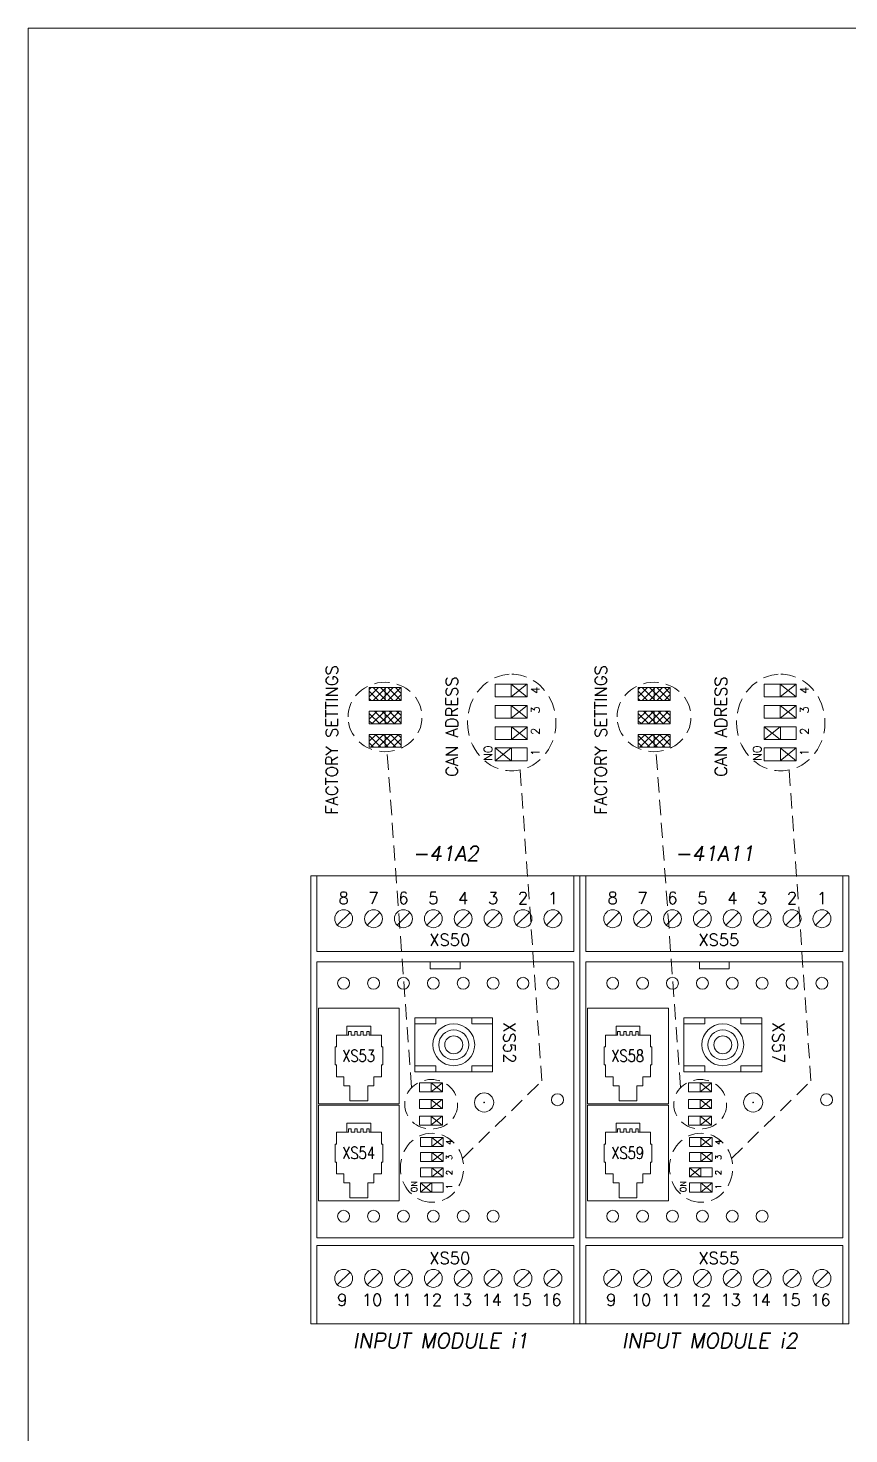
# Model space of a CAD drawing. Extents: x -2993 to 3661, y -4147 to -1441.
# Drawn here: x 2462.4 to 2599.7, y -3453.6 to -3218.3 of the extents above; entities that cross this region are included whole.
import ezdxf
from ezdxf.enums import TextEntityAlignment as Align

# ---------------------------------------------------------------- set-up
doc = ezdxf.new("R2010")
doc.units = 0
doc.header["$LTSCALE"] = 0.1
doc.header["$MEASUREMENT"] = 0
doc.linetypes.add('DASHED', pattern=[19.05, 12.7, -6.35])
doc.layers.get('0').update_dxf_attribs({"linetype": 'CONTINUOUS'})
doc.layers.add('DIM', color=5, linetype='CONTINUOUS')
doc.styles.get("Standard").update_dxf_attribs({"font": 'simplex.shx'})

msp = doc.modelspace()

# ---------------------------------------------------------------- linework, layer by layer
at = {"linetype": 'Continuous', "lineweight": 13}
for p, q in [((2519.51, -3328.7), (2524.84, -3328.7)), ((2519.51, -3330.83), (2519.51, -3328.7)), ((2522.14, -3330.83), (2522.14, -3328.7)), ((2524.84, -3328.7), (2524.84, -3330.83)), ((2540.58, -3328.13), (2545.92, -3328.13)), ((2540.58, -3330.26), (2540.58, -3328.13)), ((2543.22, -3330.26), (2543.22, -3328.13)), ((2545.92, -3328.13), (2545.92, -3330.26)), ((2564.51, -3328.7), (2569.84, -3328.7)), ((2564.51, -3330.83), (2564.51, -3328.7)), ((2567.14, -3330.83), (2567.14, -3328.7)), ((2569.84, -3328.7), (2569.84, -3330.83)), ((2585.58, -3328.13), (2590.92, -3328.13)), ((2585.58, -3330.26), (2585.58, -3328.13)), ((2588.22, -3330.26), (2588.22, -3328.13)), ((2590.92, -3328.13), (2590.92, -3330.26)), ((2524.84, -3330.83), (2519.51, -3330.83)), ((2545.92, -3330.26), (2540.58, -3330.26)), ((2569.84, -3330.83), (2564.51, -3330.83)), ((2590.92, -3330.26), (2585.58, -3330.26)), ((2519.51, -3332.61), (2524.84, -3332.61)), ((2519.51, -3334.74), (2519.51, -3332.61)), ((2522.14, -3334.74), (2522.14, -3332.61)), ((2524.84, -3332.61), (2524.84, -3334.74)), ((2540.58, -3331.68), (2545.92, -3331.68)), ((2540.58, -3333.82), (2540.58, -3331.68)), ((2543.22, -3333.82), (2543.22, -3331.68)), ((2545.92, -3331.68), (2545.92, -3333.82)), ((2564.51, -3332.61), (2569.84, -3332.61)), ((2564.51, -3334.74), (2564.51, -3332.61)), ((2567.14, -3334.74), (2567.14, -3332.61)), ((2569.84, -3332.61), (2569.84, -3334.74)), ((2585.58, -3331.68), (2590.92, -3331.68)), ((2585.58, -3333.82), (2585.58, -3331.68)), ((2588.22, -3333.82), (2588.22, -3331.68)), ((2590.92, -3331.68), (2590.92, -3333.82)), ((2524.84, -3334.74), (2519.51, -3334.74)), ((2545.92, -3333.82), (2540.58, -3333.82)), ((2545.92, -3335.24), (2540.58, -3335.24)), ((2540.58, -3335.24), (2540.58, -3337.37)), ((2543.28, -3337.37), (2543.28, -3335.24)), ((2545.92, -3337.37), (2545.92, -3335.24)), ((2569.84, -3334.74), (2564.51, -3334.74)), ((2590.92, -3333.82), (2585.58, -3333.82)), ((2590.92, -3335.24), (2585.58, -3335.24)), ((2585.58, -3335.24), (2585.58, -3337.37)), ((2588.28, -3337.37), (2588.28, -3335.24)), ((2590.92, -3337.37), (2590.92, -3335.24)), ((2519.51, -3336.52), (2524.84, -3336.52)), ((2519.51, -3338.65), (2519.51, -3336.52)), ((2522.14, -3338.65), (2522.14, -3336.52)), ((2524.84, -3336.52), (2524.84, -3338.65)), ((2540.58, -3337.37), (2545.92, -3337.37)), ((2564.51, -3336.52), (2569.84, -3336.52)), ((2564.51, -3338.65), (2564.51, -3336.52)), ((2567.14, -3338.65), (2567.14, -3336.52)), ((2569.84, -3336.52), (2569.84, -3338.65)), ((2585.58, -3337.37), (2590.92, -3337.37)), ((2524.84, -3338.65), (2519.51, -3338.65)), ((2545.92, -3338.79), (2540.58, -3338.79)), ((2540.58, -3338.79), (2540.58, -3340.93)), ((2543.28, -3340.93), (2543.28, -3338.79)), ((2545.92, -3340.93), (2545.92, -3338.79)), ((2569.84, -3338.65), (2564.51, -3338.65)), ((2590.92, -3338.79), (2585.58, -3338.79)), ((2585.58, -3338.79), (2585.58, -3340.93)), ((2588.28, -3340.93), (2588.28, -3338.79)), ((2590.92, -3340.93), (2590.92, -3338.79)), ((2540.58, -3340.93), (2545.92, -3340.93)), ((2585.58, -3340.93), (2590.92, -3340.93)), ((2516.05, -3386.26), (2516.46, -3386.26)), ((2516.05, -3386.84), (2516.05, -3386.26)), ((2516.46, -3386.26), (2516.46, -3386.84)), ((2516.46, -3386.84), (2517.07, -3386.84)), ((2517.07, -3386.26), (2517.48, -3386.26)), ((2517.07, -3386.84), (2517.07, -3386.26)), ((2517.48, -3386.26), (2517.48, -3386.84)), ((2517.48, -3386.84), (2518.09, -3386.84)), ((2518.09, -3386.84), (2518.09, -3386.26)), ((2518.09, -3386.26), (2518.49, -3386.26)), ((2518.49, -3386.26), (2518.49, -3386.84)), ((2518.49, -3386.84), (2519.1, -3386.84)), ((2519.1, -3386.26), (2519.51, -3386.26)), ((2519.1, -3386.84), (2519.1, -3386.26)), ((2519.51, -3386.26), (2519.51, -3386.84)), ((2561.05, -3386.26), (2561.46, -3386.26)), ((2561.05, -3386.84), (2561.05, -3386.26)), ((2561.46, -3386.26), (2561.46, -3386.84)), ((2561.46, -3386.84), (2562.07, -3386.84)), ((2562.07, -3386.26), (2562.48, -3386.26)), ((2562.07, -3386.84), (2562.07, -3386.26)), ((2562.48, -3386.26), (2562.48, -3386.84)), ((2562.48, -3386.84), (2563.09, -3386.84)), ((2563.09, -3386.84), (2563.09, -3386.26)), ((2563.09, -3386.26), (2563.49, -3386.26)), ((2563.49, -3386.26), (2563.49, -3386.84)), ((2563.49, -3386.84), (2564.1, -3386.84)), ((2564.1, -3386.26), (2564.51, -3386.26)), ((2564.1, -3386.84), (2564.1, -3386.26)), ((2564.51, -3386.26), (2564.51, -3386.84)), ((2527.92, -3396.35), (2527.92, -3394.82)), ((2527.92, -3394.82), (2531.73, -3394.82)), ((2529.85, -3394.82), (2529.85, -3396.35)), ((2531.73, -3394.82), (2531.73, -3396.35)), ((2572.92, -3396.35), (2572.92, -3394.82)), ((2572.92, -3394.82), (2576.73, -3394.82)), ((2574.85, -3394.82), (2574.85, -3396.35)), ((2576.73, -3394.82), (2576.73, -3396.35)), ((2531.73, -3396.35), (2527.92, -3396.35)), ((2576.73, -3396.35), (2572.92, -3396.35)), ((2527.92, -3399.14), (2527.92, -3397.62)), ((2527.92, -3397.62), (2531.73, -3397.62)), ((2531.73, -3399.14), (2527.92, -3399.14)), ((2529.85, -3397.62), (2529.85, -3399.14)), ((2531.73, -3397.62), (2531.73, -3399.14)), ((2572.92, -3399.14), (2572.92, -3397.62)), ((2572.92, -3397.62), (2576.73, -3397.62)), ((2576.73, -3399.14), (2572.92, -3399.14)), ((2574.85, -3397.62), (2574.85, -3399.14)), ((2576.73, -3397.62), (2576.73, -3399.14)), ((2527.92, -3401.93), (2527.92, -3400.41)), ((2527.92, -3400.41), (2531.73, -3400.41)), ((2531.73, -3401.93), (2527.92, -3401.93)), ((2529.85, -3400.41), (2529.85, -3401.93)), ((2531.73, -3400.41), (2531.73, -3401.93)), ((2572.92, -3401.93), (2572.92, -3400.41)), ((2572.92, -3400.41), (2576.73, -3400.41)), ((2576.73, -3401.93), (2572.92, -3401.93)), ((2574.85, -3400.41), (2574.85, -3401.93)), ((2576.73, -3400.41), (2576.73, -3401.93)), ((2516.05, -3403.09), (2516.05, -3402.51)), ((2516.05, -3402.51), (2516.46, -3402.51)), ((2516.46, -3402.51), (2516.46, -3403.09)), ((2516.46, -3403.09), (2517.07, -3403.09)), ((2517.07, -3402.51), (2517.48, -3402.51)), ((2517.07, -3403.09), (2517.07, -3402.51)), ((2517.48, -3402.51), (2517.48, -3403.09)), ((2517.48, -3403.09), (2518.09, -3403.09)), ((2518.09, -3403.09), (2518.09, -3402.51)), ((2518.09, -3402.51), (2518.49, -3402.51)), ((2518.49, -3402.51), (2518.49, -3403.09)), ((2518.49, -3403.09), (2519.1, -3403.09)), ((2519.1, -3403.09), (2519.1, -3402.51)), ((2519.1, -3402.51), (2519.51, -3402.51)), ((2519.51, -3402.51), (2519.51, -3403.09)), ((2528.05, -3403.97), (2528.05, -3405.49)), ((2531.86, -3403.97), (2528.05, -3403.97)), ((2529.96, -3403.97), (2529.96, -3405.49)), ((2531.86, -3405.49), (2531.86, -3403.97)), ((2561.05, -3403.09), (2561.05, -3402.51)), ((2561.05, -3402.51), (2561.46, -3402.51)), ((2561.46, -3402.51), (2561.46, -3403.09)), ((2561.46, -3403.09), (2562.07, -3403.09)), ((2562.07, -3402.51), (2562.48, -3402.51)), ((2562.07, -3403.09), (2562.07, -3402.51)), ((2562.48, -3402.51), (2562.48, -3403.09)), ((2562.48, -3403.09), (2563.09, -3403.09)), ((2563.09, -3403.09), (2563.09, -3402.51)), ((2563.09, -3402.51), (2563.49, -3402.51)), ((2563.49, -3402.51), (2563.49, -3403.09)), ((2563.49, -3403.09), (2564.1, -3403.09)), ((2564.1, -3403.09), (2564.1, -3402.51)), ((2564.1, -3402.51), (2564.51, -3402.51)), ((2564.51, -3402.51), (2564.51, -3403.09)), ((2573.05, -3403.97), (2573.05, -3405.49)), ((2576.86, -3403.97), (2573.05, -3403.97)), ((2574.96, -3403.97), (2574.96, -3405.49)), ((2576.86, -3405.49), (2576.86, -3403.97)), ((2528.05, -3405.49), (2531.86, -3405.49)), ((2531.86, -3406.51), (2528.05, -3406.51)), ((2528.05, -3406.51), (2528.05, -3408.03)), ((2529.96, -3406.51), (2529.96, -3408.03)), ((2531.86, -3408.03), (2531.86, -3406.51)), ((2573.05, -3405.49), (2576.86, -3405.49)), ((2576.86, -3406.51), (2573.05, -3406.51)), ((2573.05, -3406.51), (2573.05, -3408.03)), ((2574.96, -3406.51), (2574.96, -3408.03)), ((2576.86, -3408.03), (2576.86, -3406.51)), ((2528.05, -3408.03), (2531.86, -3408.03)), ((2528.05, -3410.57), (2528.05, -3409.05)), ((2528.05, -3409.05), (2531.86, -3409.05)), ((2529.96, -3409.05), (2529.96, -3410.57)), ((2531.86, -3409.05), (2531.86, -3410.57)), ((2573.05, -3408.03), (2576.86, -3408.03)), ((2573.05, -3410.57), (2573.05, -3409.05)), ((2573.05, -3409.05), (2576.86, -3409.05)), ((2574.96, -3409.05), (2574.96, -3410.57)), ((2576.86, -3409.05), (2576.86, -3410.57)), ((2531.86, -3410.57), (2528.05, -3410.57)), ((2576.86, -3410.57), (2573.05, -3410.57)), ((2528.05, -3411.59), (2531.86, -3411.59)), ((2528.05, -3413.11), (2528.05, -3411.59)), ((2531.86, -3413.11), (2528.05, -3413.11)), ((2529.96, -3411.59), (2529.96, -3413.11)), ((2531.86, -3411.59), (2531.86, -3413.11)), ((2573.05, -3411.59), (2576.86, -3411.59)), ((2573.05, -3413.11), (2573.05, -3411.59)), ((2576.86, -3413.11), (2573.05, -3413.11)), ((2574.96, -3411.59), (2574.96, -3413.11)), ((2576.86, -3411.59), (2576.86, -3413.11))]:
    msp.add_line(p, q, dxfattribs=at)
at = {"lineweight": 13}
for p, q in [((2519.51, -3329), (2519.82, -3328.7)), ((2519.51, -3330.24), (2521.05, -3328.7)), ((2522.14, -3330.68), (2520.16, -3328.7)), ((2520.16, -3330.83), (2522.14, -3328.84)), ((2522.14, -3329.44), (2521.4, -3328.7)), ((2522.14, -3328.84), (2522.29, -3328.7)), ((2522.14, -3330.08), (2523.53, -3328.7)), ((2522.63, -3330.83), (2524.76, -3328.7)), ((2524.77, -3330.83), (2522.63, -3328.7)), ((2524.84, -3329.67), (2523.87, -3328.7)), ((2564.51, -3329), (2564.82, -3328.7)), ((2564.51, -3330.24), (2566.05, -3328.7)), ((2567.14, -3330.68), (2565.16, -3328.7)), ((2565.16, -3330.83), (2567.14, -3328.84)), ((2567.14, -3329.44), (2566.4, -3328.7)), ((2567.14, -3328.84), (2567.29, -3328.7)), ((2567.14, -3330.08), (2568.53, -3328.7)), ((2567.63, -3330.83), (2569.76, -3328.7)), ((2569.77, -3330.83), (2567.63, -3328.7)), ((2569.84, -3329.67), (2568.87, -3328.7)), ((2521.05, -3330.83), (2519.51, -3329.29)), ((2519.82, -3330.83), (2519.51, -3330.52)), ((2521.39, -3330.83), (2522.14, -3330.08)), ((2523.53, -3330.83), (2522.14, -3329.44)), ((2522.29, -3330.83), (2522.14, -3330.68)), ((2523.87, -3330.83), (2524.84, -3329.86)), ((2566.05, -3330.83), (2564.51, -3329.29)), ((2564.82, -3330.83), (2564.51, -3330.52)), ((2566.39, -3330.83), (2567.14, -3330.08)), ((2568.53, -3330.83), (2567.14, -3329.44)), ((2567.29, -3330.83), (2567.14, -3330.68)), ((2568.87, -3330.83), (2569.84, -3329.86)), ((2519.51, -3332.71), (2519.62, -3332.61)), ((2519.51, -3333.95), (2520.85, -3332.61)), ((2521.25, -3334.74), (2519.51, -3333)), ((2519.96, -3334.74), (2522.09, -3332.61)), ((2522.14, -3334.39), (2520.36, -3332.61)), ((2521.19, -3334.74), (2522.14, -3333.79)), ((2522.14, -3333.16), (2521.59, -3332.61)), ((2522.14, -3333.79), (2523.33, -3332.61)), ((2523.73, -3334.74), (2522.14, -3333.16)), ((2522.43, -3334.74), (2524.57, -3332.61)), ((2524.84, -3334.62), (2522.83, -3332.61)), ((2523.67, -3334.74), (2524.84, -3333.57)), ((2524.84, -3333.38), (2524.07, -3332.61)), ((2564.51, -3332.71), (2564.62, -3332.61)), ((2564.51, -3333.95), (2565.85, -3332.61)), ((2566.25, -3334.74), (2564.51, -3333)), ((2564.96, -3334.74), (2567.09, -3332.61)), ((2567.14, -3334.39), (2565.36, -3332.61)), ((2566.19, -3334.74), (2567.14, -3333.79)), ((2567.14, -3333.16), (2566.59, -3332.61)), ((2567.14, -3333.79), (2568.33, -3332.61)), ((2568.73, -3334.74), (2567.14, -3333.16)), ((2567.43, -3334.74), (2569.57, -3332.61)), ((2569.84, -3334.62), (2567.83, -3332.61)), ((2568.67, -3334.74), (2569.84, -3333.57)), ((2569.84, -3333.38), (2569.07, -3332.61)), ((2520.02, -3334.74), (2519.51, -3334.24)), ((2522.49, -3334.74), (2522.14, -3334.39)), ((2565.02, -3334.74), (2564.51, -3334.24)), ((2567.49, -3334.74), (2567.14, -3334.39)), ((2519.51, -3337.66), (2520.65, -3336.52)), ((2521.45, -3338.65), (2519.51, -3336.71)), ((2520.22, -3338.65), (2519.51, -3337.95)), ((2519.76, -3338.65), (2521.89, -3336.52)), ((2522.14, -3338.11), (2520.56, -3336.52)), ((2521, -3338.65), (2522.14, -3337.51)), ((2522.14, -3336.87), (2521.79, -3336.52)), ((2522.14, -3337.51), (2523.13, -3336.52)), ((2523.93, -3338.65), (2522.14, -3336.87)), ((2522.69, -3338.65), (2522.14, -3338.11)), ((2522.23, -3338.65), (2524.37, -3336.52)), ((2524.84, -3338.33), (2523.03, -3336.52)), ((2523.47, -3338.65), (2524.84, -3337.28)), ((2524.84, -3337.1), (2524.27, -3336.52)), ((2524.71, -3338.65), (2524.84, -3338.52)), ((2564.51, -3337.66), (2565.65, -3336.52)), ((2566.45, -3338.65), (2564.51, -3336.71)), ((2565.22, -3338.65), (2564.51, -3337.95)), ((2564.76, -3338.65), (2566.89, -3336.52)), ((2567.14, -3338.11), (2565.56, -3336.52)), ((2566, -3338.65), (2567.14, -3337.51)), ((2567.14, -3336.87), (2566.79, -3336.52)), ((2567.14, -3337.51), (2568.13, -3336.52)), ((2568.93, -3338.65), (2567.14, -3336.87)), ((2567.69, -3338.65), (2567.14, -3338.11)), ((2567.23, -3338.65), (2569.37, -3336.52)), ((2569.84, -3338.33), (2568.03, -3336.52)), ((2568.47, -3338.65), (2569.84, -3337.28)), ((2569.84, -3337.1), (2569.27, -3336.52)), ((2569.71, -3338.65), (2569.84, -3338.52)), ((2554.72, -3360.17), (2509.72, -3360.17)), ((2554.72, -3360.17), (2509.72, -3360.17)), ((2509.72, -3360.17), (2509.72, -3435.17)), ((2509.72, -3360.17), (2509.72, -3435.17)), ((2509.72, -3360.17), (2509.72, -3435.17)), ((2509.72, -3360.17), (2509.72, -3435.17)), ((2509.72, -3360.17), (2509.72, -3435.17)), ((2509.72, -3360.17), (2509.72, -3435.17)), ((2509.72, -3360.17), (2509.72, -3435.17)), ((2510.72, -3372.87), (2510.72, -3360.17)), ((2553.72, -3372.87), (2553.72, -3360.17)), ((2554.72, -3360.17), (2554.72, -3435.17)), ((2554.72, -3360.17), (2554.72, -3435.17)), ((2554.72, -3360.17), (2554.72, -3435.17)), ((2554.72, -3360.17), (2554.72, -3435.17)), ((2554.72, -3360.17), (2554.72, -3435.17)), ((2554.72, -3360.17), (2554.72, -3435.17)), ((2554.72, -3360.17), (2554.72, -3435.17)), ((2554.72, -3360.17), (2554.72, -3435.17)), ((2599.72, -3360.17), (2554.72, -3360.17)), ((2599.72, -3360.17), (2554.72, -3360.17)), ((2554.72, -3360.17), (2554.72, -3435.17)), ((2554.72, -3360.17), (2554.72, -3435.17)), ((2554.72, -3360.17), (2554.72, -3435.17)), ((2554.72, -3360.17), (2554.72, -3435.17)), ((2554.72, -3360.17), (2554.72, -3435.17)), ((2554.72, -3360.17), (2554.72, -3435.17)), ((2554.72, -3360.17), (2554.72, -3435.17)), ((2555.72, -3372.87), (2555.72, -3360.17)), ((2598.72, -3372.87), (2598.72, -3360.17)), ((2599.72, -3360.17), (2599.72, -3435.17)), ((2516.29, -3366.31), (2514.16, -3368.43)), ((2521.29, -3366.31), (2519.16, -3368.43)), ((2526.29, -3366.31), (2524.16, -3368.43)), ((2531.29, -3366.31), (2529.16, -3368.43)), ((2536.29, -3366.31), (2534.16, -3368.43)), ((2541.29, -3366.31), (2539.16, -3368.43)), ((2546.29, -3366.31), (2544.16, -3368.43)), ((2551.29, -3366.31), (2549.16, -3368.43)), ((2561.29, -3366.31), (2559.16, -3368.43)), ((2566.29, -3366.31), (2564.16, -3368.43)), ((2571.29, -3366.31), (2569.16, -3368.43)), ((2576.29, -3366.31), (2574.16, -3368.43)), ((2581.29, -3366.31), (2579.16, -3368.43)), ((2586.29, -3366.31), (2584.16, -3368.43)), ((2591.29, -3366.31), (2589.16, -3368.43)), ((2596.29, -3366.31), (2594.16, -3368.43)), ((2509.72, -3372.42), (2509.72, -3422.92)), ((2553.72, -3372.87), (2510.72, -3372.87)), ((2554.72, -3372.42), (2554.72, -3422.92)), ((2598.72, -3372.87), (2555.72, -3372.87)), ((2509.72, -3375.77), (2509.72, -3419.57)), ((2553.72, -3374.57), (2510.72, -3374.57)), ((2510.72, -3420.77), (2510.72, -3374.57)), ((2529.72, -3374.57), (2529.72, -3375.77)), ((2534.72, -3375.77), (2529.72, -3375.77)), ((2534.72, -3374.57), (2534.72, -3375.77)), ((2553.72, -3420.77), (2553.72, -3374.57)), ((2598.72, -3374.57), (2555.72, -3374.57)), ((2555.72, -3420.77), (2555.72, -3374.57)), ((2574.72, -3374.57), (2574.72, -3375.77)), ((2579.72, -3375.77), (2574.72, -3375.77)), ((2579.72, -3374.57), (2579.72, -3375.77)), ((2598.72, -3420.77), (2598.72, -3374.57)), ((2511.03, -3382.34), (2524.53, -3382.34)), ((2511.03, -3382.34), (2511.03, -3398.34)), ((2524.53, -3382.34), (2524.53, -3398.34)), ((2556.03, -3382.34), (2569.53, -3382.34)), ((2556.03, -3382.34), (2556.03, -3398.34)), ((2569.53, -3382.34), (2569.53, -3398.34)), ((2515.78, -3385.34), (2519.78, -3385.34)), ((2515.78, -3385.34), (2515.78, -3386.84)), ((2519.78, -3385.34), (2519.78, -3386.84)), ((2540.14, -3383.97), (2527.14, -3383.97)), ((2527.14, -3383.97), (2527.14, -3392.97)), ((2530.64, -3384.97), (2527.14, -3384.97)), ((2530.64, -3384.97), (2530.64, -3383.97)), ((2536.64, -3384.97), (2536.64, -3383.97)), ((2540.14, -3384.97), (2536.64, -3384.97)), ((2540.14, -3383.97), (2540.14, -3392.97)), ((2560.78, -3385.34), (2564.78, -3385.34)), ((2560.78, -3385.34), (2560.78, -3386.84)), ((2564.78, -3385.34), (2564.78, -3386.84)), ((2585.14, -3383.97), (2572.14, -3383.97)), ((2572.14, -3383.97), (2572.14, -3392.97)), ((2575.64, -3384.97), (2572.14, -3384.97)), ((2575.64, -3384.97), (2575.64, -3383.97)), ((2581.64, -3384.97), (2581.64, -3383.97)), ((2585.14, -3384.97), (2581.64, -3384.97)), ((2585.14, -3383.97), (2585.14, -3392.97)), ((2514.03, -3386.84), (2515.78, -3386.84)), ((2514.03, -3386.84), (2514.03, -3388.84)), ((2516.05, -3386.84), (2515.78, -3386.84)), ((2519.51, -3386.84), (2519.78, -3386.84)), ((2519.78, -3386.84), (2521.53, -3386.84)), ((2521.53, -3386.84), (2521.53, -3388.84)), ((2559.03, -3386.84), (2560.78, -3386.84)), ((2559.03, -3386.84), (2559.03, -3388.84)), ((2561.05, -3386.84), (2560.78, -3386.84)), ((2564.51, -3386.84), (2564.78, -3386.84)), ((2564.78, -3386.84), (2566.53, -3386.84)), ((2566.53, -3386.84), (2566.53, -3388.84)), ((2513.78, -3388.84), (2514.03, -3388.84)), ((2513.78, -3388.84), (2513.78, -3391.84)), ((2521.53, -3388.84), (2521.78, -3388.84)), ((2521.78, -3388.84), (2521.78, -3391.84)), ((2558.78, -3388.84), (2559.03, -3388.84)), ((2558.78, -3388.84), (2558.78, -3391.84)), ((2566.53, -3388.84), (2566.78, -3388.84)), ((2566.78, -3388.84), (2566.78, -3391.84)), ((2513.78, -3391.84), (2514.03, -3391.84)), ((2514.03, -3391.84), (2514.03, -3393.84)), ((2521.53, -3391.84), (2521.78, -3391.84)), ((2521.53, -3391.84), (2521.53, -3393.84)), ((2530.64, -3391.97), (2527.14, -3391.97)), ((2530.64, -3392.97), (2530.64, -3391.97)), ((2540.14, -3391.97), (2536.64, -3391.97)), ((2536.64, -3392.97), (2536.64, -3391.97)), ((2558.78, -3391.84), (2559.03, -3391.84)), ((2559.03, -3391.84), (2559.03, -3393.84)), ((2566.53, -3391.84), (2566.78, -3391.84)), ((2566.53, -3391.84), (2566.53, -3393.84)), ((2575.64, -3391.97), (2572.14, -3391.97)), ((2575.64, -3392.97), (2575.64, -3391.97)), ((2585.14, -3391.97), (2581.64, -3391.97)), ((2581.64, -3392.97), (2581.64, -3391.97)), ((2514.03, -3393.84), (2515.28, -3393.84)), ((2515.28, -3393.84), (2515.28, -3395.34)), ((2520.28, -3393.84), (2520.28, -3395.34)), ((2520.28, -3393.84), (2521.53, -3393.84)), ((2540.14, -3392.97), (2527.14, -3392.97)), ((2559.03, -3393.84), (2560.28, -3393.84)), ((2560.28, -3393.84), (2560.28, -3395.34)), ((2565.28, -3393.84), (2565.28, -3395.34)), ((2565.28, -3393.84), (2566.53, -3393.84)), ((2585.14, -3392.97), (2572.14, -3392.97)), ((2515.28, -3395.34), (2516.28, -3395.34)), ((2516.28, -3395.34), (2516.28, -3397.84)), ((2519.28, -3395.34), (2519.28, -3397.84)), ((2519.28, -3395.34), (2520.28, -3395.34)), ((2560.28, -3395.34), (2561.28, -3395.34)), ((2561.28, -3395.34), (2561.28, -3397.84)), ((2564.28, -3395.34), (2564.28, -3397.84)), ((2564.28, -3395.34), (2565.28, -3395.34)), ((2511.03, -3398.34), (2524.53, -3398.34)), ((2511.03, -3398.59), (2511.03, -3414.59)), ((2511.03, -3398.59), (2524.53, -3398.59)), ((2516.28, -3397.84), (2519.28, -3397.84)), ((2524.53, -3398.59), (2524.53, -3414.59)), ((2556.03, -3398.34), (2569.53, -3398.34)), ((2556.03, -3398.59), (2556.03, -3414.59)), ((2556.03, -3398.59), (2569.53, -3398.59)), ((2561.28, -3397.84), (2564.28, -3397.84)), ((2569.53, -3398.59), (2569.53, -3414.59)), ((2515.78, -3401.59), (2519.78, -3401.59)), ((2515.78, -3401.59), (2515.78, -3403.09)), ((2519.78, -3401.59), (2519.78, -3403.09)), ((2560.78, -3401.59), (2564.78, -3401.59)), ((2560.78, -3401.59), (2560.78, -3403.09)), ((2564.78, -3401.59), (2564.78, -3403.09)), ((2514.03, -3403.09), (2514.03, -3405.09)), ((2514.03, -3403.09), (2515.78, -3403.09)), ((2516.05, -3403.09), (2515.78, -3403.09)), ((2519.51, -3403.09), (2519.78, -3403.09)), ((2519.78, -3403.09), (2521.53, -3403.09)), ((2521.53, -3403.09), (2521.53, -3405.09)), ((2559.03, -3403.09), (2559.03, -3405.09)), ((2559.03, -3403.09), (2560.78, -3403.09)), ((2561.05, -3403.09), (2560.78, -3403.09)), ((2564.51, -3403.09), (2564.78, -3403.09)), ((2564.78, -3403.09), (2566.53, -3403.09)), ((2566.53, -3403.09), (2566.53, -3405.09)), ((2513.78, -3405.09), (2513.78, -3408.09)), ((2513.78, -3405.09), (2514.03, -3405.09)), ((2521.53, -3405.09), (2521.78, -3405.09)), ((2521.78, -3405.09), (2521.78, -3408.09)), ((2558.78, -3405.09), (2558.78, -3408.09)), ((2558.78, -3405.09), (2559.03, -3405.09)), ((2566.53, -3405.09), (2566.78, -3405.09)), ((2566.78, -3405.09), (2566.78, -3408.09)), ((2513.78, -3408.09), (2514.03, -3408.09)), ((2514.03, -3408.09), (2514.03, -3410.09)), ((2521.53, -3408.09), (2521.53, -3410.09)), ((2521.53, -3408.09), (2521.78, -3408.09)), ((2558.78, -3408.09), (2559.03, -3408.09)), ((2559.03, -3408.09), (2559.03, -3410.09)), ((2566.53, -3408.09), (2566.53, -3410.09)), ((2566.53, -3408.09), (2566.78, -3408.09)), ((2514.03, -3410.09), (2515.28, -3410.09)), ((2515.28, -3410.09), (2515.28, -3411.59)), ((2520.28, -3410.09), (2520.28, -3411.59)), ((2520.28, -3410.09), (2521.53, -3410.09)), ((2559.03, -3410.09), (2560.28, -3410.09)), ((2560.28, -3410.09), (2560.28, -3411.59)), ((2565.28, -3410.09), (2565.28, -3411.59)), ((2565.28, -3410.09), (2566.53, -3410.09)), ((2515.28, -3411.59), (2516.28, -3411.59)), ((2516.28, -3411.59), (2516.28, -3414.09)), ((2519.28, -3411.59), (2519.28, -3414.09)), ((2519.28, -3411.59), (2520.28, -3411.59)), ((2560.28, -3411.59), (2561.28, -3411.59)), ((2561.28, -3411.59), (2561.28, -3414.09)), ((2564.28, -3411.59), (2564.28, -3414.09)), ((2564.28, -3411.59), (2565.28, -3411.59)), ((2511.03, -3414.59), (2524.53, -3414.59)), ((2516.28, -3414.09), (2519.28, -3414.09)), ((2556.03, -3414.59), (2569.53, -3414.59)), ((2561.28, -3414.09), (2564.28, -3414.09)), ((2553.72, -3420.77), (2510.72, -3420.77)), ((2598.72, -3420.77), (2555.72, -3420.77)), ((2553.72, -3422.07), (2510.72, -3422.07)), ((2510.72, -3422.07), (2510.72, -3435.17)), ((2553.72, -3422.07), (2553.72, -3435.17)), ((2598.72, -3422.07), (2555.72, -3422.07)), ((2555.72, -3422.07), (2555.72, -3435.17)), ((2598.72, -3422.07), (2598.72, -3435.17)), ((2516.29, -3426.51), (2514.16, -3428.63)), ((2521.29, -3426.51), (2519.16, -3428.63)), ((2526.29, -3426.51), (2524.16, -3428.63)), ((2531.29, -3426.51), (2529.16, -3428.63)), ((2536.29, -3426.51), (2534.16, -3428.63)), ((2541.29, -3426.51), (2539.16, -3428.63)), ((2546.29, -3426.51), (2544.16, -3428.63)), ((2551.29, -3426.51), (2549.16, -3428.63)), ((2561.29, -3426.51), (2559.16, -3428.63)), ((2566.29, -3426.51), (2564.16, -3428.63)), ((2571.29, -3426.51), (2569.16, -3428.63)), ((2576.29, -3426.51), (2574.16, -3428.63)), ((2581.29, -3426.51), (2579.16, -3428.63)), ((2586.29, -3426.51), (2584.16, -3428.63)), ((2591.29, -3426.51), (2589.16, -3428.63)), ((2596.29, -3426.51), (2594.16, -3428.63)), ((2554.72, -3435.17), (2509.72, -3435.17)), ((2554.72, -3435.17), (2553.72, -3435.17)), ((2599.72, -3435.17), (2554.72, -3435.17)), ((2599.72, -3435.17), (2598.72, -3435.17))]:
    msp.add_line(p, q, dxfattribs=at)
at = {"color": 7, "lineweight": 13}
for p, q in [((2545.88, -3328.13), (2543.22, -3330.26)), ((2543.22, -3328.13), (2545.88, -3330.26)), ((2590.92, -3328.13), (2588.25, -3330.26)), ((2588.25, -3328.13), (2590.92, -3330.26)), ((2545.92, -3331.68), (2543.25, -3333.82)), ((2543.25, -3331.68), (2545.92, -3333.82)), ((2590.92, -3331.68), (2588.25, -3333.82)), ((2588.25, -3331.68), (2590.92, -3333.82)), ((2545.95, -3335.24), (2543.28, -3337.37)), ((2543.28, -3335.24), (2545.95, -3337.37)), ((2588.25, -3335.24), (2585.58, -3337.37)), ((2585.58, -3335.24), (2588.25, -3337.37)), ((2543.25, -3338.79), (2540.58, -3340.93)), ((2540.58, -3340.93), (2540.58, -3338.79)), ((2540.58, -3338.79), (2543.25, -3340.93)), ((2590.92, -3338.79), (2588.25, -3340.93)), ((2588.25, -3338.79), (2590.92, -3340.93)), ((2529.85, -3394.82), (2531.73, -3396.35)), ((2531.73, -3394.82), (2529.85, -3396.35)), ((2531.73, -3396.35), (2531.73, -3394.82)), ((2574.85, -3394.82), (2576.73, -3396.35)), ((2576.73, -3394.82), (2574.85, -3396.35)), ((2529.83, -3397.62), (2531.71, -3399.14)), ((2531.71, -3397.62), (2529.83, -3399.14)), ((2574.83, -3397.62), (2576.71, -3399.14)), ((2576.71, -3397.62), (2574.83, -3399.14)), ((2529.83, -3400.41), (2531.71, -3401.93)), ((2531.71, -3400.41), (2529.83, -3401.93)), ((2574.85, -3400.41), (2576.73, -3401.93)), ((2576.73, -3400.41), (2574.85, -3401.93)), ((2529.96, -3403.97), (2531.84, -3405.49)), ((2531.84, -3403.97), (2529.96, -3405.49)), ((2574.85, -3403.97), (2576.73, -3405.49)), ((2576.73, -3403.97), (2574.85, -3405.49)), ((2529.96, -3406.51), (2531.84, -3408.03)), ((2531.84, -3406.51), (2529.96, -3408.03)), ((2574.96, -3406.51), (2576.84, -3408.03)), ((2576.84, -3406.51), (2574.96, -3408.03)), ((2529.96, -3409.05), (2531.84, -3410.57)), ((2531.84, -3409.05), (2529.96, -3410.57)), ((2573.05, -3409.05), (2574.93, -3410.57)), ((2574.93, -3409.05), (2573.05, -3410.57)), ((2528.05, -3411.59), (2529.93, -3413.11)), ((2529.93, -3411.59), (2528.05, -3413.11)), ((2574.96, -3411.59), (2576.84, -3413.11)), ((2576.84, -3411.59), (2574.96, -3413.11))]:
    msp.add_line(p, q, dxfattribs=at)
at = {"linetype": 'DASHED', "lineweight": 13, "ltscale": 2}
for p, q in [((2526.58, -3395.63), (2522.48, -3339.41)), ((2571.58, -3395.63), (2567.48, -3339.41)), ((2548.38, -3394.52), (2544.74, -3342.48)), ((2593.38, -3394.52), (2589.74, -3342.48)), ((2535.09, -3407.49), (2548.38, -3394.52)), ((2580.09, -3407.49), (2593.38, -3394.52))]:
    msp.add_line(p, q, dxfattribs=at)
at = {"lineweight": 13}
for centre, radius in [((2515.22, -3367.37), 1.5), ((2520.22, -3367.37), 1.5), ((2525.22, -3367.37), 1.5), ((2530.22, -3367.37), 1.5), ((2535.22, -3367.37), 1.5), ((2540.22, -3367.37), 1.5), ((2545.22, -3367.37), 1.5), ((2550.22, -3367.37), 1.5), ((2560.22, -3367.37), 1.5), ((2565.22, -3367.37), 1.5), ((2570.22, -3367.37), 1.5), ((2575.22, -3367.37), 1.5), ((2580.22, -3367.37), 1.5), ((2585.22, -3367.37), 1.5), ((2590.22, -3367.37), 1.5), ((2595.22, -3367.37), 1.5), ((2515.22, -3378.17), 1), ((2520.22, -3378.17), 1), ((2525.22, -3378.17), 1), ((2530.22, -3378.17), 1), ((2535.22, -3378.17), 1), ((2540.22, -3378.17), 1), ((2545.22, -3378.17), 1), ((2550.22, -3378.17), 1), ((2560.22, -3378.17), 1), ((2565.22, -3378.17), 1), ((2570.22, -3378.17), 1), ((2575.22, -3378.17), 1), ((2580.22, -3378.17), 1), ((2585.22, -3378.17), 1), ((2590.22, -3378.17), 1), ((2595.22, -3378.17), 1), ((2533.64, -3388.47), 2.5), ((2578.64, -3388.47), 2.5), ((2538.72, -3398.12), 1.6), ((2550.99, -3397.67), 1), ((2583.72, -3398.12), 1.6), ((2595.99, -3397.67), 1), ((2515.22, -3417.17), 1), ((2520.22, -3417.17), 1), ((2525.22, -3417.17), 1), ((2530.22, -3417.17), 1), ((2535.22, -3417.17), 1), ((2540.22, -3417.17), 1), ((2560.22, -3417.17), 1), ((2565.22, -3417.17), 1), ((2570.22, -3417.17), 1), ((2575.22, -3417.17), 1), ((2580.22, -3417.17), 1), ((2585.22, -3417.17), 1), ((2515.22, -3427.57), 1.5), ((2520.22, -3427.57), 1.5), ((2525.22, -3427.57), 1.5), ((2530.22, -3427.57), 1.5), ((2535.22, -3427.57), 1.5), ((2540.22, -3427.57), 1.5), ((2545.22, -3427.57), 1.5), ((2550.22, -3427.57), 1.5), ((2560.22, -3427.57), 1.5), ((2565.22, -3427.57), 1.5), ((2570.22, -3427.57), 1.5), ((2575.22, -3427.57), 1.5), ((2580.22, -3427.57), 1.5), ((2585.22, -3427.57), 1.5), ((2590.22, -3427.57), 1.5), ((2595.22, -3427.57), 1.5)]:
    msp.add_circle(centre, radius, dxfattribs=at)
at = {"linetype": 'Continuous', "lineweight": 13}
for centre, radius in [((2533.64, -3388.47), 3.5), ((2578.64, -3388.47), 3.5), ((2533.64, -3388.47), 1.5), ((2578.64, -3388.47), 1.5)]:
    msp.add_circle(centre, radius, dxfattribs=at)
at = {"lineweight": 13}
for centre, start, end in [((2538.72, -3398.12), 0, 180), ((2538.72, -3398.12), 180, 0), ((2583.72, -3398.12), 0, 180), ((2583.72, -3398.12), 180, 0)]:
    msp.add_arc(centre, 0.05, start, end, dxfattribs=at)
at = {"linetype": 'DASHED', "lineweight": 13, "ltscale": 2}
for centre, major_axis, ratio in [((2543.33, -3334.54), (0, 8.09), 0.914373), ((2588.33, -3334.54), (0, 8.09), 0.914373), ((2522.14, -3333.61), (-6.19, 0.01), 0.938062), ((2567.14, -3333.61), (-6.19, 0.01), 0.938062), ((2529.86, -3398.43), (4.42, -0.01), 0.938062), ((2574.86, -3398.43), (4.42, -0.01), 0.938062), ((2530, -3409.05), (0, -5.78), 0.914373), ((2575, -3409.05), (0, -5.78), 0.914373)]:
    msp.add_ellipse(centre, major_axis=major_axis, ratio=ratio, dxfattribs=at)
at = {"layer": 'DIM', "lineweight": 13}
msp.add_lwpolyline([(2462.45, -3218.32), (3046.27, -3218.32), (3046.27, -3722.08), (2462.45, -3722.08)], close=True, dxfattribs=at)

# ---------------------------------------------------------------- texts
at = {"lineweight": 13, "text_generation_flag": 6}
for s, p in [('FACTORY SETTINGS', (2514.24, -3349.95)), ('FACTORY SETTINGS', (2559.24, -3349.95)), ('CAN ADRESS', (2534.33, -3343.61)), ('CAN ADRESS', (2579.33, -3343.61))]:
    msp.add_text(s, height=2, rotation=270, dxfattribs=at).set_placement(p)
at = {"linetype": 'Continuous', "lineweight": 13, "text_generation_flag": 6}
for s, p in [('4', (2548, -3329.76)), ('4', (2593, -3329.76)), ('3', (2548, -3333.05)), ('3', (2593, -3333.05)), ('2', (2548, -3336.6)), ('2', (2593, -3336.6)), ('1', (2548, -3340.16)), ('1', (2593, -3340.16))]:
    msp.add_text(s, height=1.4, rotation=270, dxfattribs=at).set_placement(p)
at = {"linetype": 'Continuous', "lineweight": 13}
for s, height, rotation, p in [('ON', 1.4, 270, (2538.69, -3338.35)), ('ON', 1.4, 270, (2583.69, -3338.35)), ('4', 1, 90, (2533.39, -3405.21)), ('4', 1, 90, (2578.39, -3405.21)), ('3', 1, 90, (2533.39, -3407.75)), ('3', 1, 90, (2578.39, -3407.75)), ('ON', 1, 90, (2527.53, -3413.16)), ('2', 1, 90, (2533.39, -3410.29)), ('ON', 1, 90, (2572.53, -3413.16)), ('2', 1, 90, (2578.39, -3410.29)), ('1', 1, 90, (2533.39, -3412.64)), ('1', 1, 90, (2578.39, -3412.64))]:
    msp.add_text(s, height=height, rotation=rotation, dxfattribs=at).set_placement(p)
at = {"lineweight": 13, "oblique": 10, "text_generation_flag": 6}
for s, p in [('-41A2', (2532.28, -3357.71)), ('-41A11', (2577.28, -3357.71)), ('INPUT MODULE i1', (2531.47, -3439.25)), ('INPUT MODULE i2', (2576.47, -3439.25))]:
    msp.add_text(s, height=2.5, rotation=180, dxfattribs=at).set_placement(p, align=Align.CENTER)
at = {"lineweight": 13, "text_generation_flag": 6}
for s, p in [('8', (2515.22, -3364.91)), ('7', (2520.22, -3364.91)), ('6', (2525.22, -3364.91)), ('5', (2530.22, -3364.91)), ('4', (2535.22, -3364.91)), ('3', (2540.22, -3364.91)), ('2', (2545.22, -3364.91)), ('1', (2550.22, -3364.91)), ('8', (2560.22, -3364.91)), ('7', (2565.22, -3364.91)), ('6', (2570.22, -3364.91)), ('5', (2575.22, -3364.91)), ('4', (2580.22, -3364.91)), ('3', (2585.22, -3364.91)), ('2', (2590.22, -3364.91)), ('1', (2595.22, -3364.91)), ('XS50', (2532.97, -3371.91)), ('XS55', (2577.97, -3371.91)), ('XS50', (2532.97, -3425.16)), ('XS55', (2577.97, -3425.16)), ('9', (2514.97, -3432.17)), ('10', (2519.97, -3432.17)), ('11', (2524.97, -3432.17)), ('12', (2529.97, -3432.17)), ('13', (2534.97, -3432.17)), ('14', (2539.97, -3432.17)), ('15', (2544.97, -3432.17)), ('16', (2549.97, -3432.17)), ('9', (2559.97, -3432.17)), ('10', (2564.97, -3432.17)), ('11', (2569.97, -3432.17)), ('12', (2574.97, -3432.17)), ('13', (2579.97, -3432.17)), ('14', (2584.97, -3432.17)), ('15', (2589.97, -3432.17)), ('16', (2594.97, -3432.17))]:
    msp.add_text(s, height=2, rotation=180, dxfattribs=at).set_placement(p, align=Align.CENTER)
at = {"lineweight": 13}
for s, p in [('XS52', (2542.97, -3388.16)), ('XS57', (2587.97, -3388.16))]:
    msp.add_text(s, height=2, rotation=270, dxfattribs=at).set_placement(p, align=Align.MIDDLE_CENTER)
at = {"lineweight": 13, "text_generation_flag": 6, "width": 0.8}
for s, p in [('XS53', (2517.72, -3390.32)), ('XS58', (2562.72, -3390.32)), ('XS54', (2517.72, -3406.57)), ('XS59', (2562.72, -3406.57))]:
    msp.add_text(s, height=2, rotation=180, dxfattribs=at).set_placement(p, align=Align.MIDDLE_CENTER)

doc.saveas('drawing.dxf')
